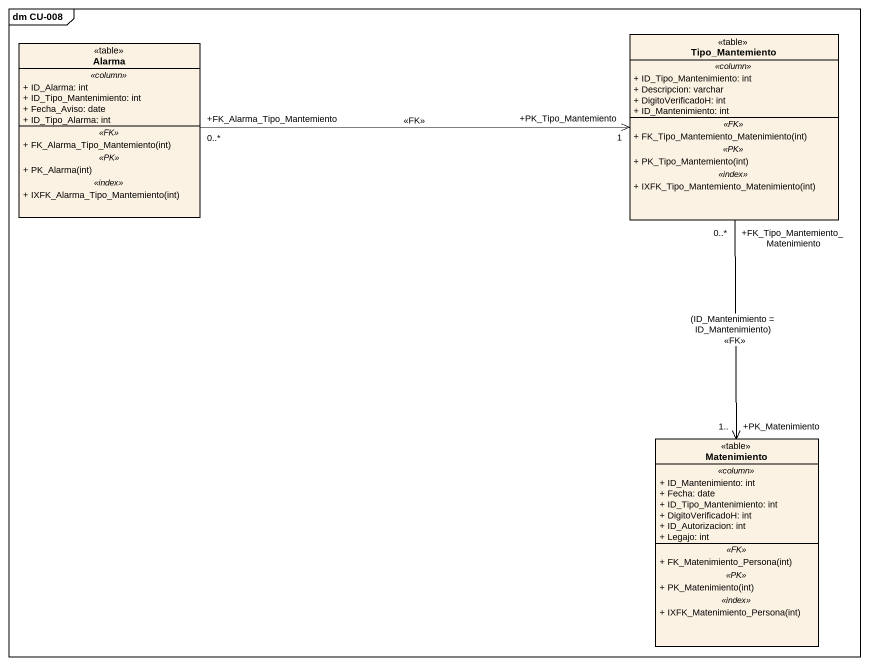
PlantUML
@startuml
mainframe dm CU-008
hide circle
hide empty members
skinparam classAttributeIconSize 0
class Alarma <<table>> {
  .. <<column>> ..
  + ID_Alarma: int
  + ID_Tipo_Mantenimiento: int
  + Fecha_Aviso: date
  + ID_Tipo_Alarma: int
  .. <<FK>> ..
  + FK_Alarma_Tipo_Mantemiento(int)
  .. <<PK>> ..
  + PK_Alarma(int)
  .. <<index>> ..
  + IXFK_Alarma_Tipo_Mantemiento(int)
}
class Tipo_Mantemiento <<table>> {
  .. <<column>> ..
  + ID_Tipo_Mantenimiento: int
  + Descripcion: varchar
  + DigitoVerificadoH: int
  + ID_Mantenimiento: int
  .. <<FK>> ..
  + FK_Tipo_Mantemiento_Matenimiento(int)
  .. <<PK>> ..
  + PK_Tipo_Mantemiento(int)
  .. <<index>> ..
  + IXFK_Tipo_Mantemiento_Matenimiento(int)
}
class Matenimiento <<table>> {
  .. <<column>> ..
  + ID_Mantenimiento: int
  + Fecha: date
  + ID_Tipo_Mantenimiento: int
  + DigitoVerificadoH: int
  + ID_Autorizacion: int
  + Legajo: int
  .. <<FK>> ..
  + FK_Matenimiento_Persona(int)
  .. <<PK>> ..
  + PK_Matenimiento(int)
  .. <<index>> ..
  + IXFK_Matenimiento_Persona(int)
}
Alarma "+FK_Alarma_Tipo_Mantemiento\n0..*" -right-> "+PK_Tipo_Mantemiento\n1" Tipo_Mantemiento : <<FK>>
Tipo_Mantemiento "+FK_Tipo_Mantemiento_Matenimiento\n0..*" --> "+PK_Matenimiento\n1.." Matenimiento : (ID_Mantenimiento = ID_Mantenimiento)\n<<FK>>
@enduml
